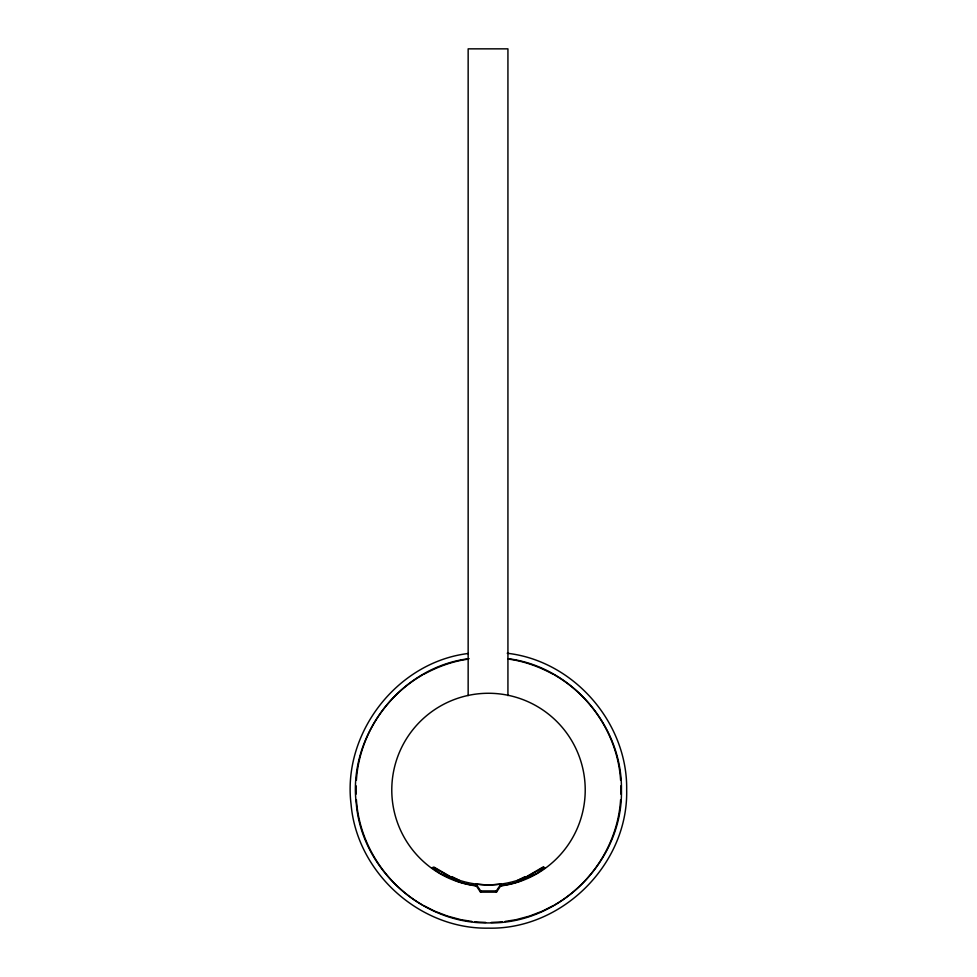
<?xml version="1.0" encoding="UTF-8"?>
<svg xmlns="http://www.w3.org/2000/svg" width="977" height="977" viewBox="0 0 977 977"><rect width="100%" height="100%" fill="white"/><g stroke="black" fill="none" stroke-linecap="round" stroke-linejoin="round"><path stroke-width="1.47" d="M356.117 785.826L356.117 794.142M356.397 780.281C359.06 737.159 384.816 696.638 422.198 675.144M620.603 799.687C617.94 842.809 592.184 883.33 554.802 904.824M620.883 794.142L620.883 785.826M480.513 892.148L480.66 890.926L476.104 884.136L488.5 885.052L500.896 884.136L501.054 885.357L496.487 892.148L480.513 892.148L475.946 885.357L476.104 884.136M476.984 885.76A96.467 96.467 0 0 1 458.689 881.73L451.362 878.115L451.997 876.674L459.178 880.24A94.903 94.903 0 0 0 517.822 880.24L527.104 876.674L543.945 867.21L545.007 867.759L536.727 873.523L518.311 881.73A96.467 96.467 0 0 1 500.016 885.76M496.487 892.148L496.34 890.926L500.896 884.136M518.311 881.73L525.638 878.115L526.957 876.406L543.273 866.892M423.432 674.509C437.195 666.937 452.192 661.38 467.788 659.194M553.568 905.459L542.43 911.126L529.473 916.096L516.076 919.687M517.822 880.24L525.003 876.674L525.638 878.115M468.349 653.479C397.102 662.04 342.097 733.361 351.085 804.425C356.984 872.791 419.89 929.432 488.5 928.15C562.337 929.835 628.345 863.827 626.66 789.99C627.832 723.029 573.878 660.818 507.222 653.259M469.107 658.657C400.558 666.888 347.653 735.51 356.3 803.876C361.966 869.652 422.491 924.144 488.5 922.911C559.54 924.535 623.045 861.03 621.433 789.99C622.508 726.082 571.447 666.509 507.893 658.657M505.109 921.433L514.696 919.907M491.272 922.447L502.361 921.861M480.66 890.926L496.34 890.926M474.639 921.861L485.728 922.447M509.212 659.194C524.808 661.38 539.805 666.937 553.568 674.509M462.304 919.907L471.891 921.433M460.924 919.687L447.527 916.096L434.57 911.126L423.432 905.459M459.178 880.24L449.896 876.674L433.226 867.295L431.993 867.759L440.273 873.523L458.689 881.73M554.802 675.144C592.184 696.638 617.94 737.159 620.603 780.281M422.198 904.824C384.816 883.33 359.06 842.809 356.397 799.687M434.032 867.124L450.043 876.406L451.362 878.115M541.392 868.248L542.43 869.811L542.113 867.747M507.93 695.624L507.93 48.85L468.154 48.85L468.154 695.624M476.959 886.017A96.723 96.723 0 0 1 406.737 738.319A96.723 96.723 0 0 1 570.263 738.319A96.723 96.723 0 0 1 500.041 886.017"/></g></svg>
